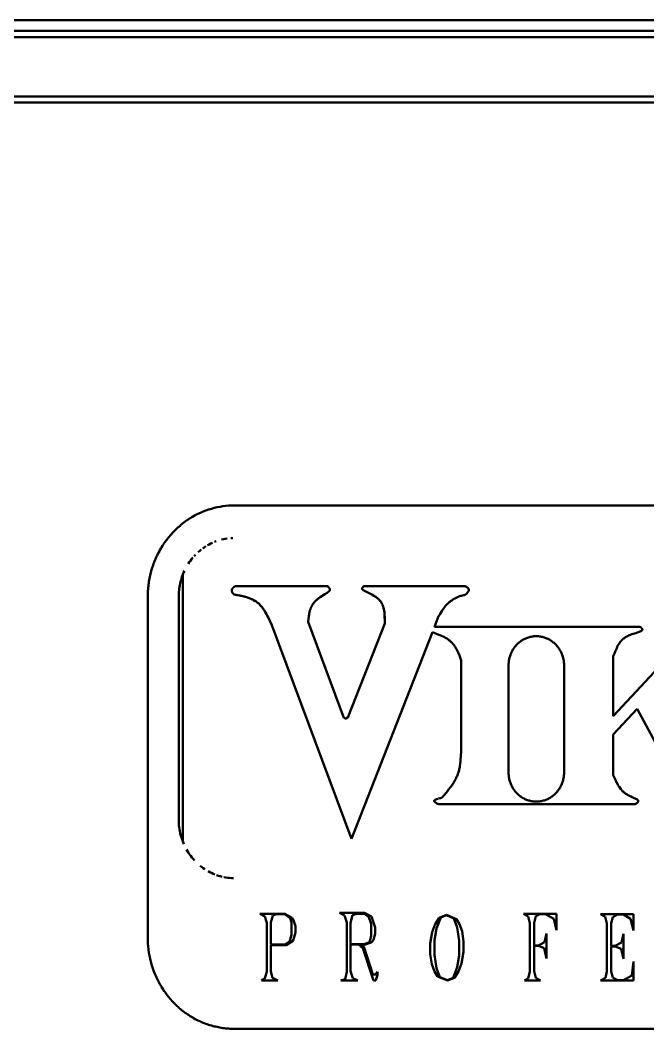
# Model space of a CAD drawing. Header units: millimetres. Extents: x 60499 to 556746, y 248297 to 497145.
# Drawn here: x 171150 to 173678, y 329975 to 334037 of the extents above; entities that cross this region are included whole.
import ezdxf

# ---------------------------------------------------------------- set-up
doc = ezdxf.new("R2010")
doc.units = ezdxf.units.MM
doc.layers.add('Visible (ANSI)', color=7, linetype='Continuous', lineweight=50)

msp = doc.modelspace()

# ---------------------------------------------------------------- linework, layer by layer
at = {"layer": 'Visible (ANSI)'}
for p, q in [((189891.2, 334036.6), (158125.4, 334036.6)), ((189960, 333967.7), (158056.5, 333967.7)), ((158082.4, 333993.6), (189934.1, 333993.6)), ((171932, 332072.7), (171920.7, 332069.7)), ((171989.4, 332081.9), (171977.8, 332080.9)), ((176110, 332082.7), (172012.7, 332082.7)), ((171806.1, 332011.1), (171796.8, 332003.7)), ((171739.3, 331943), (171732.2, 331933.2)), ((171932.8, 331935.7), (171939.9, 331938.4)), ((171999.3, 331950.8), (172006.9, 331951.2)), ((171851.1, 331878.5), (171856.4, 331884.2)), ((171679.9, 331824.1), (171682, 331831)), ((171805.3, 331803.6), (171806, 331805.4)), ((171806, 331805.4), (171806, 330728.1)), ((171797.6, 331779.9), (171798.6, 331783.7)), ((171799.7, 331787.3), (171801.1, 331792)), ((171789.7, 331734), (171790, 331737.8)), ((171791.5, 331751.1), (171792.8, 331759)), ((172003.1, 331737.1), (172003.2, 331736.7)), ((172003.3, 331736.1), (172003.3, 331735.9)), ((172004, 331746), (172004.1, 331746.2)), ((172004.1, 331746.2), (172004.2, 331746.5)), ((172004.2, 331733.3), (172004.2, 331733.2)), ((172004.4, 331732.7), (172004.6, 331732.3)), ((172004.9, 331747.8), (172004.7, 331747.4)), ((172005.2, 331748.4), (172005.1, 331748.2)), ((172006.6, 331750.2), (172006.6, 331750.2)), ((172007.3, 331751), (172007.2, 331750.9)), ((172007.7, 331751.4), (172007.6, 331751.3)), ((172007.9, 331727.5), (172007.7, 331727.6)), ((172008, 331727.3), (172007.9, 331727.5)), ((172008.2, 331727.1), (172008, 331727.3)), ((172008.3, 331726.9), (172008.2, 331727.1)), ((172011.3, 331754.5), (172011, 331754.3)), ((172013.4, 331724), (172014.4, 331723.7)), ((172014.2, 331756.4), (172013.5, 331755.9)), ((172015.7, 331723.3), (172016.4, 331723.1)), ((172016.7, 331757.9), (172389.1, 331757.9)), ((172020.6, 331722.3), (172027.3, 331721.3)), ((172392.7, 331753.6), (172391, 331755.6)), ((172392.7, 331735.7), (172393, 331735.9)), ((172394.4, 331751.3), (172394.2, 331751.6)), ((172396.1, 331748.5), (172395.8, 331749)), ((172396, 331738.9), (172395.9, 331738.7)), ((172396.1, 331739.1), (172396, 331738.9)), ((172396.4, 331739.5), (172396.3, 331739.3)), ((172396.5, 331739.7), (172396.4, 331739.5)), ((172396.5, 331747.6), (172396.7, 331747.2)), ((172396.8, 331740.2), (172396.7, 331740)), ((172397.3, 331745.3), (172397.3, 331745.1)), ((172397.4, 331744.9), (172397.3, 331745.1)), ((172397.3, 331741.5), (172397.3, 331741.3)), ((172397.4, 331744.7), (172397.4, 331744.4)), ((172397.4, 331744.4), (172397.5, 331744.2)), ((172397.5, 331742.2), (172397.4, 331742.1)), ((172397.4, 331742.1), (172397.4, 331741.8)), ((172397.5, 331744.2), (172397.5, 331743.8)), ((172397.5, 331743.8), (172397.6, 331743.6)), ((172397.5, 331743.8), (172397.6, 331743.6)), ((172397.6, 331742.7), (172397.5, 331742.6)), ((172397.5, 331742.6), (172397.5, 331742.2)), ((172397.6, 331743.6), (172397.6, 331742.7)), ((172527.4, 331747.2), (172527.5, 331747.3)), ((172527.4, 331746.7), (172527.4, 331747.2)), ((172527.5, 331746.6), (172527.4, 331746.7)), ((172527.5, 331746.2), (172527.5, 331746.6)), ((172527.6, 331746.1), (172527.5, 331746.2)), ((172527.6, 331748.4), (172527.6, 331748.3)), ((172527.6, 331748.2), (172527.6, 331748.3)), ((172527.6, 331748.2), (172527.6, 331748.3)), ((172527.6, 331748.1), (172527.6, 331748.3)), ((172527.6, 331748.1), (172527.6, 331748.3)), ((172527.6, 331748.2), (172527.6, 331748.3)), ((172527.6, 331748.2), (172527.6, 331748.3)), ((172527.6, 331748.2), (172527.6, 331748.3)), ((172527.6, 331748.2), (172527.6, 331748.3)), ((172527.6, 331748.3), (172527.6, 331748.1)), ((172527.6, 331747.1), (172527.6, 331748.2)), ((172527.6, 331745.9), (172527.6, 331746.1)), ((172527.6, 331745.7), (172527.6, 331745.9)), ((172527.6, 331745.9), (172527.6, 331745.9)), ((172527.7, 331745.7), (172527.6, 331745.7)), ((172527.7, 331745.5), (172527.7, 331745.7)), ((172527.8, 331745.5), (172527.7, 331745.5)), ((172527.8, 331745.4), (172527.8, 331745.5)), ((172527.8, 331745.3), (172527.8, 331745.4)), ((172527.9, 331745.2), (172527.8, 331745.3)), ((172527.8, 331745.3), (172527.8, 331745.3)), ((172527.9, 331745.1), (172527.9, 331745.2)), ((172528, 331745.1), (172527.9, 331745.1)), ((172528.1, 331744.8), (172528, 331745.1)), ((172528.1, 331749.8), (172528.1, 331749.7)), ((172528.3, 331744.5), (172528.2, 331744.7)), ((172528.6, 331744.2), (172528.4, 331744.3)), ((172528.6, 331744.2), (172528.4, 331744.3)), ((172528.8, 331744), (172528.6, 331744.2)), ((172528.8, 331751.2), (172528.8, 331751.1)), ((172528.9, 331743.8), (172528.8, 331744)), ((172530.2, 331753.3), (172530, 331753)), ((172532.3, 331755.7), (172532, 331755.3)), ((172532.5, 331755.9), (172532.9, 331756.3)), ((172534.1, 331757.3), (172534.4, 331757.4)), ((172534.4, 331757.4), (172534.5, 331757.5)), ((172534.5, 331757.5), (172534.6, 331757.6)), ((172534.5, 331757.5), (172534.6, 331757.6)), ((172534.6, 331757.6), (172534.7, 331757.6)), ((172535, 331757.8), (172534.9, 331757.8)), ((172535.1, 331757.8), (172535.4, 331757.9)), ((172535.1, 331757.8), (172535.1, 331757.8)), ((172535.1, 331739.9), (172536.2, 331739.4)), ((172535.5, 331757.9), (172535.4, 331757.9)), ((172535.5, 331757.9), (172943, 331757.9)), ((172556.2, 331729.5), (172563.6, 331725.5)), ((172566.9, 331723.8), (172572.9, 331720.3)), ((172940, 331722.2), (172940.1, 331722.3)), ((172942.2, 331723), (172942.3, 331723.1)), ((172943.3, 331723.6), (172943.5, 331723.6)), ((172944.2, 331757.1), (172943.6, 331757.5)), ((172949.8, 331753.7), (172946.7, 331755.6)), ((172946.7, 331725.6), (172946.8, 331725.7)), ((172947.3, 331726.1), (172947.4, 331726.2)), ((172948.1, 331726.8), (172948.2, 331726.9)), ((172949.4, 331728.2), (172949.5, 331728.3)), ((172950.6, 331729.8), (172950.8, 331730)), ((172951, 331730.4), (172953.2, 331733.5)), ((172951, 331730.4), (172952.9, 331733.1)), ((172952.8, 331751.4), (172952.7, 331751.5)), ((172953.9, 331750.4), (172953.4, 331750.9)), ((172956.1, 331737.6), (172955.9, 331737.5)), ((172955.9, 331737.3), (172956, 331737.5)), ((172956.2, 331738), (172956.1, 331737.6)), ((172956.3, 331738.1), (172956.5, 331738.5)), ((172956.5, 331738.5), (172956.7, 331739)), ((172956.7, 331739), (172956.8, 331739.3)), ((172957, 331739.9), (172956.9, 331739.7)), ((172956.9, 331739.8), (172956.9, 331739.7)), ((172956.9, 331739.7), (172956.9, 331739.7)), ((172957, 331745.3), (172957, 331745.1)), ((172957, 331740.2), (172957, 331739.9)), ((172957.1, 331744.7), (172957.1, 331744.5)), ((172957.2, 331740.9), (172957.1, 331740.7)), ((172957.2, 331740.9), (172957.1, 331740.7)), ((172957.2, 331740.8), (172957.1, 331740.7)), ((172957.1, 331740.7), (172957.1, 331740.5)), ((172957.1, 331740.5), (172957.1, 331740.5)), ((172957.3, 331741.3), (172957.2, 331741.1)), ((172957.2, 331741.1), (172957.2, 331740.9)), ((172957.2, 331741.1), (172957.2, 331741)), ((172957.3, 331744.1), (172957.3, 331743.8)), ((172957.3, 331743.8), (172957.3, 331743.6)), ((172957.3, 331743.6), (172957.3, 331741.7)), ((172957.3, 331741.7), (172957.3, 331741.5)), ((172957.3, 331741.5), (172957.3, 331741.3)), ((171664.4, 331715.2), (171664.4, 330342.9)), ((172031.9, 331720.7), (172041.7, 331718.5)), ((172046.9, 331717.6), (172056.7, 331714.6)), ((172061.7, 331713.3), (172069.7, 331710.4)), ((172076.3, 331708), (172084.1, 331704.4)), ((172090.4, 331701.7), (172097.1, 331697.6)), ((172103.7, 331693.6), (172109.6, 331688.4)), ((172114.1, 331684.7), (172115.2, 331683.6)), ((172115.5, 331683.2), (172121.2, 331676.4)), ((172351.6, 331708.1), (172352.6, 331708.9)), ((172358.4, 331713), (172367, 331718.7)), ((172577.5, 331717.6), (172583.1, 331713.7)), ((172587.5, 331710.6), (172592, 331706.5)), ((172596.6, 331702.5), (172600.4, 331697.7)), ((172604.2, 331693), (172607.1, 331687.3)), ((172610.1, 331682), (172612.3, 331675.2)), ((172867.9, 331683.5), (172869.7, 331685.3)), ((172876.6, 331691.6), (172878.5, 331693)), ((172883.6, 331696.9), (172887.8, 331699.8)), ((172893.4, 331703.5), (172897.8, 331706.1)), ((172916.6, 331715.8), (172919, 331716.7)), ((172927.8, 331719.4), (172931.7, 331720.2)), ((172936.6, 331721.3), (172937.1, 331721.4)), ((172125.8, 331671.2), (172130.9, 331663.7)), ((172134.9, 331658.1), (172140.4, 331648.6)), ((172143.1, 331644.4), (172149.6, 331631.2)), ((172319.6, 331666.4), (172319.8, 331667.1)), ((172321.8, 331671.8), (172322, 331672.4)), ((172325.6, 331679.5), (172325.9, 331680)), ((172614.2, 331670.1), (172615.5, 331663.1)), ((172616.6, 331657.9), (172617.4, 331649.3)), ((172618, 331645.4), (172618.3, 331628)), ((172837.5, 331639.2), (172839, 331641.5)), ((172842.2, 331646.6), (172845.2, 331651.4)), ((172860.3, 331674.4), (172861.9, 331676.5)), ((172157.2, 331615.7), (172160.3, 331609)), ((172309.9, 331614.6), (172454, 331227.8)), ((172311.5, 331626.9), (172313, 331637.5)), ((172470, 331228.9), (172618.7, 331607.9)), ((172810.7, 331572.5), (172484.3, 330741)), ((172819.3, 331594.4), (173647.1, 331594.4)), ((173635.4, 331570.8), (173635.5, 331570.8)), ((173647.7, 331593.7), (173647.6, 331593.8)), ((173647.6, 331575.3), (173647.9, 331575.4)), ((173648.1, 331593.2), (173648.1, 331593.3)), ((173651.2, 331590.7), (173649.7, 331591.9)), ((173650.9, 331577.1), (173652.1, 331577.9)), ((173654.5, 331587.2), (173654.7, 331587.1)), ((173654.9, 331586.6), (173655.1, 331586.5)), ((173655.1, 331580.2), (173655, 331580.2)), ((173655.2, 331580.3), (173655.1, 331580.2)), ((173655.2, 331586.2), (173655.3, 331586)), ((173655.3, 331580.6), (173655.2, 331580.3)), ((173655.7, 331581.1), (173655.6, 331581.1)), ((173655.6, 331581.1), (173655.6, 331581)), ((173655.8, 331581.4), (173655.7, 331581.3)), ((173655.7, 331581.3), (173655.7, 331581.3)), ((173655.7, 331581.3), (173655.7, 331581.2)), ((173655.7, 331581.2), (173655.7, 331581.1)), ((173655.8, 331584.8), (173655.8, 331584.6)), ((173655.9, 331581.6), (173655.8, 331581.5)), ((173655.8, 331581.5), (173655.8, 331581.4)), ((173655.9, 331584.3), (173655.9, 331584.1)), ((173655.9, 331584.1), (173656, 331583.9)), ((173656, 331582.1), (173655.9, 331582)), ((173655.9, 331582), (173655.9, 331581.7)), ((173655.9, 331581.7), (173655.9, 331581.7)), ((173655.9, 331581.7), (173655.9, 331581.6)), ((173656, 331583.9), (173656, 331583.5)), ((173656, 331583.5), (173656.1, 331583.4)), ((173656.1, 331582.5), (173656, 331582.4)), ((173656, 331582.4), (173656, 331582.1)), ((173656.1, 331583.4), (173656.1, 331582.5)), ((172847.6, 331557.7), (172849.8, 331556.7)), ((172861.9, 331550.6), (172864, 331549.4)), ((172869.8, 331545.9), (172870.8, 331545.2)), ((172874.2, 331542.9), (172875.2, 331542.2)), ((172878.5, 331539.7), (172879.4, 331539)), ((172882.7, 331536.3), (172883.5, 331535.5)), ((173560.2, 331522.5), (173560.8, 331523.6)), ((173562.4, 331526.1), (173563.1, 331527.3)), ((173567.8, 331533.9), (173568.1, 331534.3)), ((173574.5, 331541.3), (173574.9, 331541.7)), ((173578.1, 331544.5), (173578.7, 331545)), ((173586.1, 331550.5), (173587.3, 331551.3)), ((173600, 331558.3), (173601, 331558.7)), ((172898.9, 331518.3), (172899.6, 331517.4)), ((172903.5, 331511.5), (172904.1, 331510.5)), ((172906.2, 331506.9), (172906.8, 331505.8)), ((172908.8, 331502.1), (172909.4, 331501)), ((173539, 331475.9), (173539, 331234.8)), ((173635.2, 331263.4), (173539, 331160.3)), ((172456.9, 331226.4), (172456.5, 331226.6)), ((172458.7, 331225.6), (172458.3, 331225.8)), ((172459.5, 331225.5), (172460.8, 331225.2)), ((172460.8, 331225.2), (172461, 331225.1)), ((172464.4, 331227.5), (172470, 331228.9)), ((173539, 331160.3), (173539, 330996.8)), ((172914.9, 331006.6), (172914.4, 331005)), ((172916.8, 331013.1), (172916.2, 331010.9)), ((172887.3, 330953.4), (172885.9, 330951.5)), ((173557.4, 330958.2), (173553, 330967)), ((173569, 330940.4), (173562.5, 330950.8)), ((172861.2, 330920.8), (172858.8, 330918.1)), ((172870.7, 330931.9), (172869.6, 330930.5)), ((173583.9, 330925.6), (173576.3, 330933.3)), ((173601.4, 330914.6), (173592.5, 330920.3)), ((173620.1, 330905.8), (173610.6, 330910.4)), ((172818.3, 330895), (172817.7, 330893.7)), ((172817.7, 330893.7), (172817.7, 330892.7)), ((172817.8, 330892.5), (172817.7, 330892.7)), ((172817.8, 330893.9), (172817.8, 330893.7)), ((172817.8, 330892.3), (172817.8, 330892.5)), ((172817.9, 330894.2), (172818.3, 330894.9)), ((172818.2, 330894.8), (172817.9, 330894.4)), ((172817.9, 330894.4), (172817.9, 330894.2)), ((172817.9, 330894.1), (172817.9, 330894)), ((172817.9, 330892), (172817.9, 330891.9)), ((172818, 330891.8), (172817.9, 330891.9)), ((172818, 330894.4), (172818.1, 330894.6)), ((172818, 330891.7), (172818, 330891.8)), ((172818.3, 330894.9), (172818.2, 330894.8)), ((172818.3, 330891.2), (172818.2, 330891.3)), ((172818.4, 330895.2), (172818.3, 330895)), ((172818.3, 330891.1), (172818.3, 330891.2)), ((172818.3, 330891), (172818.3, 330891.1)), ((172818.4, 330895.2), (172818.5, 330895.2)), ((172818.9, 330890.3), (172818.6, 330890.5)), ((172818.9, 330890.3), (172818.9, 330890.1)), ((172819.1, 330895.8), (172819, 330895.8)), ((172819.1, 330890), (172819.2, 330889.8)), ((172819.2, 330889.8), (172819.7, 330889.2)), ((172820, 330889.1), (172819.7, 330889.2)), ((172821, 330888.3), (172821.4, 330888)), ((172827, 330884.4), (172828.8, 330883.3)), ((172835.9, 330879.6), (172828.8, 330883.3)), ((172828.8, 330883.3), (172832.1, 330881.6)), ((172835.5, 330902.6), (172835.1, 330902.5)), ((173628.5, 330879.6), (172835.9, 330879.6)), ((172848.4, 330906.2), (172848.3, 330906.2)), ((172848.7, 330906.5), (172848.7, 330906.5)), ((172849.7, 330907.3), (172849.7, 330907.3)), ((172850.5, 330908.1), (172850.4, 330908)), ((172851.2, 330908.9), (172851.1, 330908.8)), ((173633.3, 330899.6), (173627.8, 330902.2)), ((173633.5, 330884.4), (173628.5, 330879.6)), ((173633.5, 330884.4), (173628.5, 330879.6)), ((173633.5, 330884.3), (173628.5, 330879.6)), ((173633.5, 330884.3), (173628.5, 330879.6)), ((173633.3, 330884.2), (173628.5, 330879.6)), ((173633.5, 330884.2), (173628.5, 330879.6)), ((173633.4, 330884.1), (173628.5, 330879.6)), ((173632.9, 330884), (173628.5, 330879.6)), ((173633.3, 330884), (173628.5, 330879.6)), ((173633.2, 330883.8), (173628.5, 330879.6)), ((173633, 330883.6), (173628.5, 330879.6)), ((173633, 330883.5), (173628.5, 330879.6)), ((173628.5, 330879.6), (173632.6, 330883.2)), ((173630.2, 330882), (173628.5, 330879.6)), ((173628.6, 330879.6), (173628.5, 330879.6)), ((173632.8, 330883.9), (173628.6, 330879.6)), ((173632.7, 330883.8), (173628.6, 330879.6)), ((173632.4, 330883.6), (173628.6, 330879.6)), ((173631.6, 330883.1), (173628.6, 330879.7)), ((173631.5, 330883), (173628.6, 330879.7)), ((173631.3, 330882.9), (173628.6, 330879.7)), ((173630.2, 330882), (173628.6, 330879.6)), ((173629.9, 330881.7), (173628.6, 330879.9)), ((173628.7, 330880), (173628.6, 330879.9)), ((173628.6, 330879.9), (173628.6, 330879.6)), ((173631.2, 330882.8), (173628.7, 330879.7)), ((173631.1, 330882.7), (173628.7, 330879.7)), ((173630.9, 330882.6), (173628.7, 330879.8)), ((173630.8, 330882.5), (173628.7, 330879.8)), ((173629.9, 330881.8), (173628.7, 330880)), ((173629.8, 330881.7), (173628.7, 330880.1)), ((173629.8, 330881.6), (173628.7, 330880)), ((173629.5, 330881.4), (173628.7, 330880.2)), ((173628.8, 330880.4), (173628.7, 330880.2)), ((173628.7, 330880.2), (173628.7, 330880.1)), ((173628.7, 330880.1), (173628.7, 330880)), ((173628.7, 330880), (173628.7, 330880)), ((173629, 330880.6), (173628.8, 330880.4)), ((173628.9, 330880.4), (173628.8, 330880.4)), ((173629.5, 330881.4), (173628.9, 330880.4)), ((173629.3, 330881.1), (173628.9, 330880.4)), ((173629, 330880.6), (173628.9, 330880.6)), ((173628.9, 330880.6), (173628.9, 330880.4)), ((173629.3, 330881.1), (173629, 330880.6)), ((173629.1, 330880.8), (173629, 330880.6)), ((173629.3, 330881.1), (173629.1, 330880.8)), ((173629.2, 330881), (173629.1, 330880.8)), ((173629.1, 330880.8), (173629.1, 330880.8)), ((173629.1, 330880.8), (173629.1, 330880.8)), ((173629.1, 330880.8), (173629.1, 330880.8)), ((173629.3, 330881.1), (173629.2, 330881)), ((173629.3, 330881.1), (173629.2, 330881)), ((173629.2, 330881), (173629.2, 330881)), ((173629.5, 330881.3), (173629.3, 330881.1)), ((173629.4, 330881.2), (173629.3, 330881.1)), ((173633.6, 330899.5), (173633.3, 330899.6)), ((173633.7, 330899.4), (173633.6, 330899.5)), ((173634.8, 330898.9), (173635, 330898.7)), ((173635.3, 330898.6), (173635.6, 330898.4)), ((173637.7, 330896.6), (173637.8, 330896.4)), ((173637.8, 330896.4), (173637.9, 330896.3)), ((173637.9, 330896.3), (173638, 330896.2)), ((173638, 330896.2), (173638.1, 330896)), ((173638, 330896.2), (173638.1, 330896.1)), ((173638.1, 330896), (173638.1, 330896.1)), ((173638.1, 330896), (173638.2, 330895.9)), ((173638.3, 330895.8), (173638.1, 330896)), ((173638.1, 330888.2), (173638.1, 330888)), ((173638.2, 330896), (173638.3, 330895.8)), ((173638.2, 330896), (173638.3, 330895.8)), ((173638.2, 330896), (173638.3, 330895.8)), ((173638.2, 330895.9), (173638.3, 330895.8)), ((173638.2, 330895.9), (173638.3, 330895.8)), ((173638.2, 330895.9), (173638.3, 330895.8)), ((173638.3, 330895.8), (173638.2, 330895.9)), ((173638.3, 330895.8), (173638.4, 330895.6)), ((173638.4, 330895.6), (173638.5, 330895.5)), ((173638.5, 330888.6), (173638.4, 330888.4)), ((173638.6, 330888.7), (173638.5, 330888.6)), ((173638.7, 330888.8), (173638.6, 330888.7)), ((173638.7, 330895), (173638.9, 330894.9)), ((173638.8, 330889), (173638.7, 330888.8)), ((173639.1, 330889.4), (173638.9, 330889.3)), ((173639.1, 330894.4), (173639, 330894.6)), ((173639.2, 330894.1), (173639.1, 330894.3)), ((173639.3, 330893.7), (173639.2, 330894)), ((173639.4, 330893.5), (173639.4, 330893.4)), ((173639.4, 330893.4), (173639.5, 330893.1)), ((173639.4, 330890.3), (173639.4, 330890.2)), ((173639.5, 330893.1), (173639.5, 330892.9)), ((173639.5, 330892.9), (173639.6, 330892.7)), ((173639.5, 330892.9), (173639.6, 330892.7)), ((173639.6, 330890.9), (173639.5, 330890.8)), ((173639.5, 330890.8), (173639.5, 330890.7)), ((173639.6, 330892.7), (173639.6, 330892.4)), ((173639.6, 330892.5), (173639.7, 330892.3)), ((173639.6, 330892.4), (173639.7, 330892.3)), ((173639.7, 330891.3), (173639.6, 330891.1)), ((173639.6, 330891.1), (173639.6, 330890.9)), ((173639.7, 330892.3), (173639.7, 330891.3)), ((171793.2, 330772.5), (171791.9, 330780.3)), ((171801.3, 330741.1), (171800.5, 330743.7)), ((171852.5, 330653.5), (171847.3, 330659.3)), ((172115, 330439), (172215.7, 330439)), ((172115, 330439), (172136.1, 330427.3)), ((172167.6, 330432.1), (172183.4, 330437.4)), ((172183.4, 330437.4), (172215.3, 330437.4)), ((172215.3, 330437.4), (172237.6, 330420.6)), ((172215.7, 330439), (172246.2, 330422.1)), ((172436.7, 330442.4), (172537.4, 330442.4)), ((172436.7, 330442.4), (172457.2, 330431.6)), ((172466.6, 330403.6), (172457.2, 330431.6)), ((172489, 330432.7), (172505.9, 330439)), ((172505.9, 330439), (172537.8, 330439)), ((172537.4, 330442.4), (172565, 330427.9)), ((172537.8, 330439), (172555, 330425.5)), ((172555, 330425.5), (172564, 330398.5)), ((172565, 330427.9), (172580, 330382.9)), ((172867.1, 330434.3), (172838.3, 330422.4)), ((172844.5, 330423.1), (172867, 330432.4)), ((172897.4, 330419.5), (172867, 330432.4)), ((172867.1, 330434.3), (172907, 330417.3)), ((173177.6, 330439), (173196.8, 330427.8)), ((173177.6, 330439), (173310.3, 330439)), ((173227.2, 330428.7), (173242.8, 330437.4)), ((173266.7, 330437.4), (173242.8, 330437.4)), ((173299.9, 330418), (173266.7, 330437.4)), ((173310.3, 330373.3), (173310.3, 330439)), ((173487.7, 330437.4), (173620.3, 330437.4)), ((173487.7, 330437.4), (173506.9, 330426.1)), ((173536.6, 330424.5), (173556.2, 330435.6)), ((173580.2, 330435.6), (173556.2, 330435.6)), ((173609, 330418.8), (173580.2, 330435.6)), ((173620.3, 330437.4), (173620.3, 330371.6)), ((173310.3, 330373.3), (173299.9, 330418)), ((173620.3, 330371.6), (173609, 330418.8)), ((173270.4, 330359.8), (173261.8, 330323.9)), ((173270.4, 330258.7), (173270.4, 330359.8)), ((173580.4, 330358.5), (173572, 330323.6)), ((173580.4, 330358.5), (173580.4, 330257.3)), ((171664.6, 330330.7), (171665.1, 330318.4)), ((172159.7, 330314.3), (172217.2, 330314.3)), ((172222.1, 330312.6), (172159.7, 330312.6)), ((172235, 330326), (172217.2, 330314.3)), ((172246.7, 330328.9), (172222.1, 330312.6)), ((172251, 330335.4), (172246.7, 330328.9)), ((172480.9, 330315.9), (172535.3, 330315.9)), ((172512.9, 330314.3), (172480.9, 330314.3)), ((172480.9, 330208), (172480.9, 330314.3)), ((172530, 330300.8), (172512.9, 330314.3)), ((172541.1, 330314.3), (172518.7, 330314.3)), ((172534.1, 330306.2), (172518.7, 330314.3)), ((172573.8, 330169.3), (172530, 330300.8)), ((172534.1, 330306.2), (172571.2, 330194.5)), ((172557.9, 330324.3), (172535.3, 330315.9)), ((172566.7, 330323.7), (172541.1, 330314.3)), ((172573.8, 330333.9), (172566.7, 330323.7)), ((173220.8, 330310.9), (173238.4, 330310.9)), ((173220.8, 330309.2), (173238.4, 330309.2)), ((173238.4, 330310.9), (173261.8, 330323.9)), ((173260.8, 330299.8), (173238.4, 330309.2)), ((173530.8, 330309.2), (173546.8, 330309.2)), ((173530.8, 330307.5), (173546.8, 330307.5)), ((173572, 330323.6), (173546.8, 330309.2)), ((173570.7, 330297.4), (173546.8, 330307.5)), ((173270.4, 330258.7), (173260.8, 330299.8)), ((173580.4, 330257.3), (173570.7, 330297.4)), ((173620.3, 330246.8), (173613.6, 330190.3)), ((173620.3, 330169.3), (173620.3, 330246.8)), ((172167.3, 330181), (172188.4, 330169.3)), ((172480.9, 330208), (172490.3, 330180)), ((172510.7, 330169.3), (172490.3, 330180)), ((172571.2, 330194.5), (172582.4, 330194.5)), ((172589.6, 330204.8), (172582.4, 330194.5)), ((172831.5, 330186.3), (172871.4, 330169.3)), ((172871.4, 330171.1), (172841, 330184)), ((172871.4, 330169.3), (172900.2, 330181.2)), ((172894, 330180.4), (172871.4, 330171.1)), ((173246.4, 330169.3), (173227.2, 330180.4)), ((173487.7, 330169.3), (173507.3, 330180.5)), ((173536.6, 330182.2), (173555.8, 330171)), ((173613.6, 330190.3), (173579.8, 330171)), ((172122.9, 330169.3), (172135.9, 330177.9)), ((172122.9, 330169.3), (172188.4, 330169.3)), ((172442, 330169.3), (172458.9, 330175.5)), ((172442, 330169.3), (172510.7, 330169.3)), ((172583.4, 330169.3), (172573.8, 330169.3)), ((173180.9, 330169.3), (173196.5, 330177.9)), ((173180.9, 330169.3), (173246.4, 330169.3)), ((173620.3, 330169.3), (173487.7, 330169.3)), ((173579.8, 330171), (173555.8, 330171)), ((171739.3, 330115.1), (171746.7, 330105.7)), ((171796.8, 330054.5), (171806.1, 330047)), ((171855.6, 330014.9), (171866, 330009.5)), ((171920.7, 329988.4), (171914.3, 329990.4)), ((171920.7, 329988.4), (171932, 329985.4)), ((172012.7, 329975.4), (176110, 329975.4))]:
    msp.add_line(p, q, dxfattribs=at)
at = {"layer": 'Visible (ANSI)', "flags": 128}
for points in [[(155004.2, 333721.8), (155044.8, 333729), (174008.3, 333729), (192971.8, 333729), (193012.3, 333721.8)], [(155004.2, 333700.2), (155044.8, 333704.7), (174008.3, 333704.7), (192971.8, 333704.7), (193012.3, 333700.2)], [(171866, 332048.6), (171865.8, 332048.5), (171855.2, 332043), (171844.7, 332037.2), (171835.1, 332031.5), (171834.4, 332031), (171825.3, 332025), (171824.4, 332024.4), (171815.5, 332018.2), (171814.5, 332017.5), (171806.1, 332011.1)], [(171909.5, 332066.3), (171898.4, 332062.4), (171887.5, 332058.2), (171876.7, 332053.6), (171866, 332048.6)], [(171920.7, 332069.7), (171909.9, 332066.4), (171909.5, 332066.3)], [(171977.8, 332080.9), (171967.6, 332079.6), (171966.3, 332079.4), (171955.9, 332077.8), (171954.7, 332077.6), (171944.3, 332075.6), (171943.3, 332075.4), (171932.8, 332072.9), (171932, 332072.7)], [(172012.7, 332082.7), (172003, 332082.6), (172001.1, 332082.5), (171991.2, 332082.1), (171989.4, 332081.9)], [(171796.8, 332003.7), (171795.5, 332002.6), (171787.8, 331995.9), (171786.4, 331994.6), (171779, 331987.8), (171777.6, 331986.4), (171770.5, 331979.4), (171769, 331977.8), (171762.3, 331970.7), (171760.6, 331968.9), (171754.3, 331961.7), (171752.6, 331959.7), (171746.7, 331952.5), (171744.9, 331950.3), (171739.3, 331943)], [(171732.2, 331933.2), (171730.4, 331930.6), (171725.5, 331923.2), (171723.6, 331920.3), (171719, 331913), (171717.2, 331909.9), (171712.9, 331902.5), (171711.1, 331899.2), (171707.2, 331891.9), (171705.3, 331888.2), (171701.8, 331881), (171700, 331877.1), (171696.7, 331870), (171694.9, 331865.9), (171692, 331858.7), (171690.3, 331854.4), (171687.6, 331847.3), (171686, 331842.7), (171682, 331831)], [(171905.2, 331922.2), (171911.9, 331925.9), (171918.7, 331929.4), (171925.4, 331932.5)], [(171961.8, 331945.1), (171969.2, 331946.7), (171976.7, 331948.2), (171984.2, 331949.4)], [(171867.7, 331895), (171873.6, 331900.1), (171879.6, 331905)], [(171885.8, 331909.6), (171892.1, 331914), (171898.6, 331918.3)], [(171827.3, 331847.3), (171831.6, 331853.9), (171836.2, 331860.3), (171841, 331866.5), (171846, 331872.6)], [(171679.9, 331824.1), (171678.5, 331819), (171676.7, 331812.3), (171675.4, 331807), (171673.8, 331800.4), (171672.6, 331794.8), (171671.3, 331788.5), (171670.3, 331782.6), (171669.2, 331776.4), (171668.3, 331770.3), (171667.4, 331764.2), (171666.7, 331758), (171666.1, 331752), (171665.5, 331745.5), (171665.1, 331739.7), (171664.8, 331733.1), (171664.6, 331727.5), (171664.4, 331720.6), (171664.4, 331715.2)], [(171796.2, 331774.6), (171798.2, 331782.3), (171800.5, 331790), (171803, 331797.5), (171805.8, 331805), (171808.8, 331812.4), (171812, 331819.6)], [(171792.2, 331754.9), (171793.5, 331762.3), (171795.1, 331769.9), (171796.6, 331776.3)], [(171789.1, 330810.8), (171789, 330818.4), (171789, 331715.2), (171789.1, 331723.1), (171789.4, 331728.8)], [(171789.3, 331727.2), (171789.8, 331735.2), (171790.5, 331743.1)], [(171790.2, 331739.3), (171791, 331746.7), (171792, 331754.1)], [(172004.7, 331732.2), (172004.4, 331732.7), (172004.2, 331733.2), (172004.1, 331733.6), (172003.9, 331734.1), (172003.8, 331734.6), (172003.6, 331735.1), (172003.4, 331735.6), (172003.3, 331736.1), (172003.2, 331736.6), (172003.1, 331737.1), (172003, 331737.6), (172003, 331738.1), (172003, 331738.6), (172002.9, 331739.1), (172002.9, 331739.6), (172002.9, 331740.1), (172002.9, 331740.6), (172002.9, 331741.1), (172003, 331741.6), (172003, 331742.1), (172003, 331742.6), (172003.2, 331743.1), (172003.2, 331743.4)], [(172003.2, 331743.4), (172003.2, 331743.6), (172003.3, 331743.8), (172003.4, 331744.1), (172003.4, 331744.3), (172003.5, 331744.6), (172003.6, 331744.8), (172003.6, 331745.1), (172003.7, 331745.3), (172003.8, 331745.5), (172003.9, 331745.7), (172004, 331746)], [(172004.2, 331746.5), (172004.3, 331746.7), (172004.4, 331746.9), (172004.5, 331747.1), (172004.7, 331747.3), (172004.9, 331747.8)], [(172007.7, 331727.6), (172007.5, 331727.8), (172007.3, 331728), (172007.2, 331728.1), (172007.1, 331728.3), (172006.9, 331728.5), (172006.7, 331728.7), (172006.5, 331729.1), (172006.1, 331729.5), (172005.9, 331729.9), (172005.7, 331730.4), (172005.4, 331730.8), (172005.1, 331731.3), (172004.9, 331731.8), (172004.7, 331732.2)], [(172004.9, 331747.8), (172005.1, 331748.2), (172005.4, 331748.6), (172005.7, 331749), (172006, 331749.4), (172006.3, 331749.8), (172006.6, 331750.2), (172006.9, 331750.6), (172007.3, 331751), (172007.6, 331751.3), (172007.9, 331751.6), (172008.3, 331752), (172008.7, 331752.3), (172009.1, 331752.6), (172009.4, 331753), (172010.2, 331753.7), (172011, 331754.3), (172011.8, 331754.8), (172012.6, 331755.4), (172013.5, 331755.9), (172015.1, 331756.9), (172016.7, 331757.9)], [(172484.3, 330741), (172163.8, 331601.1), (172157.2, 331615.7), (172150.4, 331630.2), (172146.8, 331637.4), (172143.1, 331644.4), (172139.1, 331651.3), (172137, 331654.8), (172134.9, 331658.1), (172132.7, 331661.5), (172130.5, 331664.8), (172128.2, 331668), (172125.8, 331671.2), (172123.4, 331674.3), (172120.8, 331677.4), (172118.2, 331680.4), (172115.5, 331683.2), (172114.1, 331684.7), (172112.7, 331686.1), (172111.3, 331687.4), (172109.8, 331688.7), (172108.3, 331690), (172106.8, 331691.2), (172105.3, 331692.4), (172103.7, 331693.6), (172102.1, 331694.7), (172100.5, 331695.9), (172098.9, 331696.9), (172097.2, 331698), (172095.6, 331699), (172093.9, 331699.9), (172090.4, 331701.7), (172087, 331703.5), (172083.5, 331705.1), (172079.9, 331706.6), (172076.3, 331708), (172069, 331710.8), (172061.7, 331713.3), (172054.3, 331715.6), (172050.6, 331716.6), (172046.9, 331717.6), (172043.1, 331718.4), (172039.4, 331719.3), (172035.7, 331720.1), (172031.9, 331720.7), (172024.3, 331721.7), (172020.6, 331722.3), (172018.6, 331722.6), (172017.7, 331722.8), (172016.7, 331723.1), (172015.7, 331723.3), (172014.8, 331723.6), (172014.3, 331723.8), (172013.9, 331723.9), (172013.4, 331724), (172012.9, 331724.2), (172012.5, 331724.4), (172012, 331724.6), (172011.6, 331724.8), (172011.2, 331725), (172010.8, 331725.2), (172010.3, 331725.5), (172009.9, 331725.8), (172009.7, 331725.9), (172009.5, 331726), (172009.3, 331726.2), (172009.2, 331726.3), (172009, 331726.4), (172008.8, 331726.6), (172008.5, 331726.8), (172008.3, 331726.9)], [(172395.3, 331738.1), (172395.1, 331737.8), (172394.9, 331737.5), (172394.6, 331737.3), (172394.3, 331737.1), (172394.1, 331736.8), (172393.8, 331736.6), (172393.5, 331736.4), (172393.3, 331736.1), (172392.7, 331735.7), (172392.1, 331735.3), (172391, 331734.6), (172386.3, 331731.5), (172377, 331725.3), (172358.4, 331713), (172353.8, 331709.8), (172351.6, 331708.1), (172349.4, 331706.4), (172347.2, 331704.6), (172345, 331702.8), (172342.9, 331700.9), (172340.9, 331699), (172338.9, 331696.9), (172337, 331694.9), (172335.1, 331692.8), (172333.3, 331690.6), (172331.5, 331688.4), (172330.6, 331687.2), (172329.8, 331686.1), (172329, 331684.9), (172328.2, 331683.7), (172327.5, 331682.5), (172326.7, 331681.3), (172325.9, 331680), (172325.3, 331678.8), (172324.6, 331677.5), (172323.9, 331676.3), (172323.2, 331675), (172322.6, 331673.7), (172322, 331672.4), (172321.4, 331671.1), (172320.9, 331669.7), (172320.3, 331668.4), (172319.8, 331667.1), (172319.3, 331665.7), (172318.3, 331663), (172317.5, 331660.3), (172316.7, 331657.4), (172316.1, 331654.7), (172315.5, 331651.9), (172314.8, 331649), (172313.8, 331643.3), (172313, 331637.5), (172309.9, 331614.6)], [(172389.1, 331757.9), (172392.7, 331753.6), (172393.6, 331752.4), (172394, 331751.8), (172394.4, 331751.3), (172394.8, 331750.7), (172395.2, 331750.1), (172395.5, 331749.5), (172395.7, 331749.2), (172395.9, 331748.8), (172396.1, 331748.5), (172396.2, 331748.2), (172396.3, 331747.9), (172396.5, 331747.5), (172396.7, 331747.2)], [(172395.9, 331738.7), (172395.8, 331738.6), (172395.6, 331738.3), (172395.3, 331738.1)], [(172396.3, 331739.3), (172396.2, 331739.2), (172396.1, 331739.1)], [(172396.7, 331740), (172396.6, 331739.8), (172396.5, 331739.7)], [(172396.7, 331747.2), (172396.7, 331746.9), (172396.9, 331746.5), (172397, 331746.1)], [(172397.3, 331741.3), (172397.2, 331741.2), (172397.2, 331741), (172397.1, 331740.8), (172397, 331740.6), (172396.9, 331740.5), (172396.9, 331740.3), (172396.8, 331740.2)], [(172397, 331746.1), (172397.2, 331745.8), (172397.2, 331745.5), (172397.3, 331745.3)], [(172397.3, 331745.1), (172397.4, 331744.9), (172397.4, 331744.7)], [(172397.4, 331741.8), (172397.4, 331741.7), (172397.3, 331741.5)], [(172527.5, 331747.3), (172527.5, 331747.5), (172527.5, 331747.6), (172527.5, 331747.7), (172527.6, 331748), (172527.6, 331748.2)], [(172527.6, 331748.3), (172527.7, 331748.5), (172527.8, 331748.8), (172527.8, 331749), (172527.9, 331749.2), (172528, 331749.4), (172528, 331749.6), (172528.1, 331749.8), (172528.2, 331750), (172528.3, 331750.2), (172528.4, 331750.4), (172528.6, 331750.8), (172528.8, 331751.2), (172529.1, 331751.6), (172529.4, 331752), (172529.6, 331752.4), (172529.9, 331752.8), (172530.2, 331753.3), (172530.4, 331753.6), (172530.8, 331754), (172531.1, 331754.3), (172531.4, 331754.7), (172531.7, 331755.1), (172532, 331755.3), (172532.3, 331755.7), (172532.6, 331755.9), (172532.9, 331756.3)], [(172528.2, 331744.7), (172528.2, 331744.7), (172528.1, 331744.8)], [(172528.4, 331744.3), (172528.4, 331744.5), (172528.3, 331744.5)], [(172618.7, 331607.9), (172618.5, 331632.9), (172618.3, 331639.2), (172618, 331645.4), (172617.8, 331648.6), (172617.5, 331651.7), (172617.1, 331654.8), (172616.6, 331657.9), (172616.2, 331661), (172615.6, 331664.1), (172614.9, 331667.1), (172614.2, 331670.1), (172613.7, 331671.7), (172613.3, 331673.2), (172612.8, 331674.6), (172612.3, 331676.2), (172611.8, 331677.7), (172611.2, 331679.1), (172610.7, 331680.6), (172610.1, 331682), (172609.5, 331683.4), (172608.8, 331684.9), (172608.1, 331686.3), (172607.4, 331687.7), (172606.6, 331689), (172605.9, 331690.4), (172605.1, 331691.7), (172604.2, 331693), (172603.4, 331694.3), (172602.5, 331695.5), (172601.6, 331696.7), (172600.7, 331698), (172599.6, 331699.2), (172598.7, 331700.3), (172597.7, 331701.5), (172596.6, 331702.5), (172595.5, 331703.6), (172594.5, 331704.7), (172593.3, 331705.7), (172592.2, 331706.8), (172591, 331707.7), (172589.9, 331708.7), (172587.5, 331710.6), (172585.1, 331712.5), (172582.6, 331714.2), (172580, 331716), (172577.5, 331717.6), (172572.2, 331720.8), (172566.9, 331723.8), (172561.6, 331726.7), (172556.2, 331729.5), (172535.1, 331739.9), (172533.7, 331740.7), (172532.4, 331741.4), (172531.1, 331742.3), (172530.4, 331742.7), (172530, 331743), (172529.7, 331743.2), (172529.6, 331743.3), (172529.4, 331743.4), (172529.2, 331743.6), (172529.1, 331743.7), (172528.9, 331743.8)], [(172532.9, 331756.3), (172533.2, 331756.5), (172533.5, 331756.7), (172533.7, 331756.9), (172534, 331757.1), (172534.1, 331757.3)], [(172534.7, 331757.6), (172534.8, 331757.7), (172534.9, 331757.8), (172534.7, 331757.6)], [(172535, 331757.8), (172535.1, 331757.8), (172535, 331757.8)], [(172955.9, 331737.5), (172955.9, 331737.3), (172955.8, 331737.1), (172955.6, 331736.8), (172955.4, 331736.5), (172955.1, 331736.2), (172954.9, 331735.9), (172954.5, 331735.3), (172953.6, 331734.1), (172952.7, 331732.9), (172951, 331730.4), (172950.6, 331729.8), (172950.2, 331729.2), (172949.7, 331728.6), (172949.5, 331728.3), (172949.2, 331728.1), (172948.9, 331727.7), (172948.7, 331727.5), (172948.5, 331727.2), (172948.2, 331726.9), (172947.9, 331726.7), (172947.7, 331726.4), (172947.4, 331726.2), (172947.1, 331726), (172946.8, 331725.7), (172946.5, 331725.5), (172946.3, 331725.3), (172945.9, 331725.1), (172945.7, 331724.9), (172945.3, 331724.7), (172945.1, 331724.5), (172944.7, 331724.3), (172944.4, 331724.2), (172944.1, 331724), (172943.5, 331723.6), (172942.8, 331723.4), (172942.2, 331723), (172941.5, 331722.7), (172940.8, 331722.5), (172940.1, 331722.3), (172939.4, 331722.1), (172938, 331721.7), (172936.6, 331721.3), (172930.7, 331720.1), (172927.8, 331719.4), (172926.4, 331719.1), (172925, 331718.7), (172923.6, 331718.2), (172922.1, 331717.8), (172919.3, 331716.8), (172916.6, 331715.8), (172913.9, 331714.7), (172911.3, 331713.5), (172908.6, 331712.2), (172906, 331710.9), (172903.5, 331709.5), (172898.4, 331706.6), (172893.4, 331703.5), (172888.5, 331700.3), (172883.6, 331696.9), (172881.2, 331695.2), (172878.9, 331693.4), (172876.6, 331691.6), (172874.3, 331689.6), (172872.2, 331687.7), (172870, 331685.7), (172867.9, 331683.5), (172865.9, 331681.4), (172864, 331679.1), (172862.1, 331676.8), (172860.3, 331674.4), (172858.4, 331672), (172856.8, 331669.6), (172855, 331667.1), (172851.7, 331662), (172848.5, 331656.9), (172842.2, 331646.6), (172839, 331641.5), (172835.8, 331636.5), (172819.3, 331594.4)], [(172943, 331757.9), (172943.6, 331757.5), (172944.2, 331757.1), (172945.4, 331756.3), (172947.9, 331754.8), (172949.1, 331754.1), (172949.8, 331753.7), (172950.4, 331753.3), (172951, 331752.8), (172951.6, 331752.4), (172952.2, 331751.9), (172952.5, 331751.6), (172952.8, 331751.4), (172953.1, 331751.2), (172953.4, 331750.9), (172953.6, 331750.6), (172953.9, 331750.4), (172954.1, 331750.2), (172954.4, 331749.8), (172954.7, 331749.6), (172954.9, 331749.3), (172955.1, 331749), (172955.3, 331748.7), (172955.5, 331748.3), (172955.7, 331748.1), (172955.9, 331747.7), (172956.1, 331747.4), (172956.3, 331747.1), (172956.5, 331746.7), (172956.5, 331746.5), (172956.6, 331746.3), (172956.7, 331746.2), (172956.7, 331746), (172956.8, 331745.8), (172956.9, 331745.7), (172956.9, 331745.5), (172957, 331745.3)], [(172956.9, 331739.7), (172956.9, 331739.5), (172956.8, 331739.4), (172956.7, 331739.2), (172956.7, 331739), (172956.6, 331738.9), (172956.5, 331738.7), (172956.5, 331738.5), (172956.4, 331738.3), (172956.3, 331738.1), (172956.2, 331737.9), (172956.1, 331737.8), (172956.1, 331737.6)], [(172957, 331745.1), (172957.1, 331744.9), (172957.1, 331744.7)], [(172957.1, 331740.5), (172957.1, 331740.4), (172957, 331740.2)], [(172957.1, 331744.5), (172957.2, 331744.3), (172957.3, 331744.1)], [(172927, 331457.8), (172919.2, 331478.3), (172915.1, 331488.5), (172912.9, 331493.5), (172910.6, 331498.5), (172909.4, 331501), (172908.2, 331503.4), (172906.8, 331505.8), (172905.5, 331508.2), (172904.1, 331510.5), (172902.7, 331512.9), (172901.2, 331515.1), (172899.6, 331517.4), (172898.1, 331519.6), (172896.4, 331521.7), (172894.7, 331523.8), (172893, 331525.9), (172891.2, 331527.9), (172889.3, 331529.9), (172887.4, 331531.8), (172885.5, 331533.7), (172883.5, 331535.5), (172881.5, 331537.3), (172879.4, 331539), (172877.3, 331540.7), (172875.2, 331542.2), (172873, 331543.8), (172870.8, 331545.2), (172868.5, 331546.7), (172866.3, 331548.1), (172864, 331549.4), (172859.3, 331552), (172854.6, 331554.4), (172849.8, 331556.7), (172844.9, 331558.9), (172840, 331561), (172830.2, 331564.9), (172810.7, 331572.5)], [(173650.9, 331577.1), (173650.3, 331576.8), (173649.7, 331576.4), (173649.1, 331576), (173648.5, 331575.7), (173647.9, 331575.4), (173647.3, 331575.1), (173645.9, 331574.6), (173643.3, 331573.6), (173640.7, 331572.6), (173635.4, 331570.8), (173630.1, 331569.1), (173619.5, 331565.7), (173614.2, 331564), (173608.8, 331562), (173606.2, 331561), (173603.6, 331559.9), (173601, 331558.7), (173598.4, 331557.5), (173595.9, 331556.3), (173593.4, 331554.9), (173590.9, 331553.5), (173588.4, 331552), (173586.1, 331550.5), (173583.7, 331548.9), (173581.4, 331547.2), (173579.1, 331545.4), (173578.1, 331544.5), (173577, 331543.6), (173575.9, 331542.6), (173574.9, 331541.7), (173573.8, 331540.7), (173572.9, 331539.7), (173571.9, 331538.7), (173571, 331537.6), (173570, 331536.5), (173569.1, 331535.4), (173568.1, 331534.3), (173567.3, 331533.2), (173566.4, 331532.1), (173565.6, 331530.9), (173563.9, 331528.5), (173562.4, 331526.1), (173560.8, 331523.6), (173559.3, 331521.1), (173557.9, 331518.6), (173556.6, 331516), (173555.2, 331513.3), (173552.7, 331508), (173548, 331497.1), (173543.5, 331486.3), (173541.3, 331481), (173539, 331475.9)], [(173647.1, 331594.4), (173647.1, 331594.3), (173647.3, 331594.2), (173647.5, 331593.9), (173647.7, 331593.7), (173647.9, 331593.4), (173648.1, 331593.2), (173648.4, 331592.9), (173648.9, 331592.5), (173651.2, 331590.7), (173651.7, 331590.2), (173652.3, 331589.7), (173652.9, 331589.2), (173653.1, 331588.9), (173653.4, 331588.6), (173653.7, 331588.4), (173653.9, 331588.1), (173654.1, 331587.8), (173654.3, 331587.5), (173654.5, 331587.4), (173654.5, 331587.2)], [(173653.7, 331579), (173653.4, 331578.7), (173652.1, 331577.9), (173650.9, 331577.1)], [(173654.3, 331579.4), (173654.1, 331579.3), (173653.9, 331579.2), (173653.7, 331579)], [(173655, 331580.2), (173654.9, 331580), (173654.8, 331579.9), (173654.7, 331579.8), (173654.5, 331579.6), (173654.4, 331579.5), (173654.3, 331579.4)], [(173654.7, 331587.1), (173654.7, 331587), (173654.9, 331586.8), (173654.9, 331586.6)], [(173655.1, 331586.5), (173655.1, 331586.3), (173655.2, 331586.2)], [(173655.3, 331586), (173655.4, 331585.8), (173655.5, 331585.7), (173655.5, 331585.5), (173655.6, 331585.4), (173655.7, 331585.2), (173655.7, 331585), (173655.8, 331584.8)], [(173655.6, 331581), (173655.5, 331580.9), (173655.5, 331580.7), (173655.4, 331580.7), (173655.3, 331580.6)], [(173655.8, 331584.6), (173655.9, 331584.5), (173655.9, 331584.3)], [(173204.7, 331553.4), (173208.4, 331554.2), (173212.1, 331554.9), (173215.9, 331555.4), (173219.6, 331555.8), (173223.4, 331556.1), (173227.2, 331556.2), (173230.9, 331556.2), (173234.7, 331556.1), (173238.5, 331555.8), (173242.3, 331555.4), (173246, 331554.9), (173249.7, 331554.2), (173253.4, 331553.4), (173257.1, 331552.4), (173260.8, 331551.4), (173264.3, 331550.2), (173267.9, 331548.9), (173271.4, 331547.4), (173274.9, 331545.8), (173278.3, 331544.2), (173281.7, 331542.4), (173285, 331540.4), (173288.2, 331538.3), (173291.4, 331536.2), (173294.5, 331533.9), (173297.5, 331531.5), (173300.5, 331529.1), (173303.4, 331526.4), (173306.1, 331523.7), (173308.8, 331520.9), (173311.4, 331518), (173313.9, 331515.1), (173316.3, 331512), (173318.7, 331508.8), (173320.9, 331505.6), (173323, 331502.3), (173325, 331499), (173326.9, 331495.5), (173328.6, 331492), (173330.3, 331488.4), (173331.8, 331484.7), (173333.2, 331481.1), (173334.6, 331477.3), (173335.8, 331473.6), (173336.9, 331469.7), (173337.8, 331465.8), (173338.6, 331461.9), (173339.3, 331458), (173339.9, 331454.1), (173340.4, 331450.2), (173340.6, 331446.1), (173340.8, 331442.2), (173340.9, 331438.2), (173340.9, 331008.3), (173340.8, 331004.3), (173340.6, 331000.4), (173340.4, 330996.3), (173339.9, 330992.4), (173339.3, 330988.5), (173338.6, 330984.6), (173337.8, 330980.7), (173336.9, 330976.8), (173335.8, 330973), (173334.6, 330969.2), (173333.2, 330965.4), (173331.8, 330961.7), (173330.3, 330958.1), (173328.6, 330954.5), (173326.9, 330951.1), (173325, 330947.6), (173323, 330944.2), (173320.9, 330940.9), (173318.7, 330937.7), (173316.3, 330934.5), (173313.9, 330931.4), (173311.4, 330928.5), (173308.8, 330925.6), (173306.1, 330922.8), (173303.4, 330920.1), (173300.5, 330917.5), (173297.5, 330915), (173294.5, 330912.6), (173291.4, 330910.3), (173288.2, 330908.1), (173285, 330906.1), (173281.7, 330904.2), (173278.3, 330902.3), (173274.9, 330900.7), (173271.4, 330899.1), (173267.9, 330897.6), (173264.3, 330896.3), (173260.8, 330895.2), (173257.1, 330894.1), (173253.4, 330893.1), (173249.7, 330892.3), (173246, 330891.7), (173242.3, 330891.1), (173238.5, 330890.7), (173234.7, 330890.5), (173230.9, 330890.3), (173227.2, 330890.3), (173223.4, 330890.5), (173219.6, 330890.7), (173215.9, 330891.1), (173212.1, 330891.7), (173208.4, 330892.3), (173204.7, 330893.1), (173201, 330894.1), (173197.4, 330895.2), (173193.8, 330896.3), (173190.2, 330897.6), (173186.7, 330899.1), (173183.2, 330900.7), (173179.8, 330902.3), (173176.4, 330904.2), (173173.1, 330906.1), (173169.9, 330908.1), (173166.7, 330910.3), (173163.6, 330912.6), (173160.6, 330915), (173157.6, 330917.5), (173154.7, 330920.1), (173152, 330922.8), (173149.3, 330925.6), (173146.7, 330928.5), (173144.2, 330931.4), (173141.8, 330934.5), (173139.4, 330937.7), (173137.3, 330940.9), (173135.1, 330944.2), (173133.1, 330947.6), (173131.2, 330951.1), (173129.5, 330954.5), (173127.8, 330958.1), (173126.2, 330961.7), (173124.8, 330965.4), (173123.5, 330969.2), (173122.4, 330973), (173121.3, 330976.8), (173120.3, 330980.7), (173119.5, 330984.6), (173118.8, 330988.5), (173118.2, 330992.4), (173117.8, 330996.3), (173117.4, 331000.4), (173117.2, 331004.3), (173117.2, 331008.3), (173117.2, 331438.2), (173117.2, 331442.2), (173117.4, 331446.1), (173117.8, 331450.2), (173118.2, 331454.1), (173118.8, 331458), (173119.5, 331461.9), (173120.3, 331465.8), (173121.3, 331469.7), (173122.4, 331473.6), (173123.5, 331477.3), (173124.8, 331481.1), (173126.2, 331484.7), (173127.8, 331488.4), (173129.5, 331492), (173131.2, 331495.5), (173133.1, 331499), (173135.1, 331502.3), (173137.3, 331505.6), (173139.4, 331508.8), (173141.8, 331512), (173144.2, 331515.1), (173146.7, 331518), (173149.3, 331520.9), (173152, 331523.7), (173154.7, 331526.4), (173157.6, 331529.1), (173160.6, 331531.5), (173163.6, 331533.9), (173166.7, 331536.2), (173169.9, 331538.3), (173173.1, 331540.4), (173176.4, 331542.4), (173179.8, 331544.2), (173183.2, 331545.8), (173186.7, 331547.4), (173190.2, 331548.9), (173193.8, 331550.2), (173197.4, 331551.4), (173201, 331552.4), (173204.7, 331553.4)], [(173539, 331234.8), (173797.6, 331511.8)], [(173556, 331514.8), (173556.6, 331516), (173557.3, 331517.2)], [(172848.7, 330906.5), (172849, 330906.7), (172849.2, 330906.8), (172849.4, 330907), (172849.7, 330907.3), (172850.1, 330907.7), (172850.5, 330908.1), (172850.8, 330908.4), (172851.1, 330908.8), (172851.5, 330909.2), (172852.2, 330910), (172853.5, 330911.7), (172854.8, 330913.3), (172856.1, 330914.9), (172858.8, 330918.1), (172864.3, 330924.2), (172867, 330927.3), (172869.6, 330930.5), (172872.2, 330933.7), (172874.7, 330937), (172884.9, 330950), (172887.3, 330953.4), (172889.8, 330956.8), (172892, 330960.2), (172894.3, 330963.7), (172896.5, 330967.2), (172898.6, 330970.9), (172900.7, 330974.5), (172902.7, 330978.1), (172904.7, 330981.8), (172906.5, 330985.6), (172908.3, 330989.4), (172910, 330993.2), (172911.6, 330997.1), (172913.1, 331001), (172914.4, 331005), (172915.7, 331009), (172916.8, 331013.1), (172917.9, 331017.2), (172918.8, 331021.3), (172919.7, 331025.4), (172920.5, 331029.5), (172921.3, 331033.7), (172922.5, 331042.1), (172923.5, 331050.5), (172924.4, 331059), (172927, 331092), (172927, 331457.8)], [(173725.1, 331097.5), (173635.2, 331263.4)], [(172454, 331227.8), (172455.9, 331226.9), (172456.9, 331226.4), (172457.4, 331226.1), (172458, 331225.9), (172458.2, 331225.8)], [(172458.2, 331225.8), (172458.4, 331225.7), (172458.7, 331225.6), (172459, 331225.5), (172459.2, 331225.4), (172459.5, 331225.4), (172459.8, 331225.3), (172460, 331225.2), (172460.3, 331225.2), (172460.6, 331225.2), (172460.8, 331225.2)], [(172461, 331225.1), (172461.1, 331225.1), (172461.2, 331225.1), (172461.4, 331225.1), (172461.6, 331225.1), (172461.9, 331225.1), (172462.2, 331225.2), (172462.5, 331225.2), (172462.7, 331225.2), (172463, 331225.2), (172463.3, 331225.3), (172463.5, 331225.4), (172463.8, 331225.4), (172464, 331225.5), (172464.3, 331225.6), (172464.5, 331225.6), (172464.8, 331225.8), (172465.1, 331225.8), (172465.3, 331226), (172465.6, 331226), (172465.9, 331226.2), (172466.1, 331226.3), (172466.4, 331226.4), (172466.9, 331226.7), (172467.4, 331227), (172467.8, 331227.3), (172468.3, 331227.6), (172468.7, 331227.9), (172469.2, 331228.2), (172469.6, 331228.5), (172470, 331228.9)], [(172923.9, 331054.2), (172923.5, 331050.5), (172923, 331046.4)], [(173539, 330996.8), (173547.8, 330977.3), (173552.4, 330967.6), (173554.8, 330962.9), (173557.4, 330958.2), (173560, 330953.6), (173561.4, 330951.3), (173562.8, 330949.1), (173564.3, 330946.9), (173565.8, 330944.7), (173567.4, 330942.5), (173569, 330940.4), (173570.7, 330938.4), (173572.4, 330936.4), (173574.2, 330934.5), (173576, 330932.6), (173577.9, 330930.8), (173579.8, 330929), (173581.8, 330927.3), (173583.9, 330925.6), (173585.9, 330924), (173588, 330922.5), (173590.2, 330921.1), (173592.4, 330919.7), (173594.6, 330918.3), (173596.8, 330917.1), (173599.1, 330915.8), (173601.4, 330914.6), (173620.1, 330905.8), (173629.4, 330901.3), (173631.8, 330900.3), (173633, 330899.8)], [(172817.8, 330893.7), (172818.3, 330895), (172817.8, 330893.9)], [(172817.9, 330892), (172817.9, 330892.1), (172817.8, 330892.3)], [(172817.9, 330894), (172818.3, 330895), (172817.9, 330894.1)], [(172818.1, 330894.6), (172818, 330894.5), (172818, 330894.4)], [(172818.2, 330891.3), (172818.1, 330891.4), (172818.1, 330891.5), (172818, 330891.7)], [(172818.5, 330890.9), (172818.4, 330890.9), (172818.3, 330891)], [(172818.7, 330895.5), (172818.7, 330895.4), (172818.6, 330895.4), (172818.5, 330895.2)], [(172818.6, 330890.5), (172818.5, 330890.7), (172818.5, 330890.9)], [(172818.7, 330895.5), (172818.9, 330895.6), (172819, 330895.8)], [(172818.9, 330890.1), (172819.9, 330889.1), (172819.1, 330890)], [(172819.1, 330895.8), (172819.3, 330896), (172819.5, 330896.2), (172819.7, 330896.4), (172819.9, 330896.6), (172820.1, 330896.7), (172820.3, 330896.8), (172820.5, 330897), (172820.8, 330897.2), (172821, 330897.3), (172821.2, 330897.4), (172821.4, 330897.6), (172821.8, 330897.8)], [(172819.9, 330889.1), (172820.2, 330888.9), (172821, 330888.3)], [(172827, 330884.4), (172825.3, 330885.5), (172821.9, 330887.7), (172821, 330888.3), (172820.6, 330888.6)], [(172822.8, 330898.2), (172824.6, 330899.1), (172821.8, 330897.8)], [(172826.3, 330899.6), (172824.6, 330899.1), (172823.6, 330898.7), (172823.2, 330898.4), (172822.8, 330898.2)], [(172824.6, 330899.1), (172828.3, 330900.3), (172832.2, 330901.6), (172834.1, 330902.2), (172835.1, 330902.5)], [(172838.1, 330903.1), (172840.1, 330903.5), (172842.1, 330903.8), (172843.1, 330904.1), (172843.6, 330904.2), (172844.1, 330904.3), (172844.6, 330904.5), (172845.1, 330904.6), (172845.5, 330904.8), (172846, 330905), (172846.4, 330905.2), (172846.7, 330905.2), (172846.9, 330905.4), (172847.2, 330905.5), (172847.3, 330905.6), (172847.6, 330905.7), (172847.8, 330905.8), (172848, 330906), (172848.2, 330906.1), (172848.4, 330906.2), (172848.6, 330906.4), (172848.7, 330906.5)], [(173634.2, 330899.2), (173633.6, 330899.5), (173633, 330899.8), (173627, 330902.6)], [(173638.1, 330888), (173637.9, 330887.9), (173637.7, 330887.6), (173637.4, 330887.4), (173637.1, 330887.2), (173636.9, 330886.9), (173636.6, 330886.6), (173636.3, 330886.4), (173635.7, 330886), (173635, 330885.5), (173633.8, 330884.5), (173631.3, 330882.9), (173630.7, 330882.5), (173630.5, 330882.3), (173630.3, 330882.1), (173630, 330881.9), (173629.8, 330881.7), (173629.7, 330881.5), (173629.6, 330881.5), (173629.5, 330881.3), (173629.4, 330881.2)], [(173637.3, 330897.1), (173633, 330899.8), (173637.1, 330897.2)], [(173635.9, 330898.2), (173633, 330899.8), (173635.6, 330898.4)], [(173635.3, 330898.6), (173633, 330899.8), (173635, 330898.7)], [(173634.5, 330899.1), (173633, 330899.8), (173634.2, 330899.2)], [(173634.8, 330898.9), (173634.5, 330899.1), (173633.9, 330899.3)], [(173635.9, 330898.2), (173636.1, 330898), (173636.4, 330897.8), (173636.7, 330897.6), (173636.9, 330897.4), (173637, 330897.3), (173637.1, 330897.2)], [(173637.1, 330897.2), (173637.3, 330897.1), (173637.3, 330897)], [(173637.3, 330897), (173637.5, 330896.8), (173637.6, 330896.7), (173637.7, 330896.6)], [(173638.4, 330888.4), (173638.3, 330888.3), (173638.1, 330888.2)], [(173638.5, 330895.5), (173638.6, 330895.4), (173638.7, 330895.2), (173638.7, 330895)], [(173638.9, 330889.3), (173638.9, 330889.2), (173638.8, 330889)], [(173638.9, 330894.9), (173638.9, 330894.7), (173639, 330894.6), (173639.1, 330894.4), (173639.1, 330894.2), (173639.2, 330894.1), (173639.3, 330893.9), (173639.3, 330893.7), (173639.4, 330893.5)], [(173639.4, 330890.2), (173639.3, 330890), (173639.3, 330889.8), (173639.2, 330889.7), (173639.1, 330889.6), (173639.1, 330889.4)], [(173639.4, 330893.4), (173639.5, 330893.2), (173639.5, 330893.1)], [(173639.5, 330890.7), (173639.5, 330890.5), (173639.4, 330890.3)], [(171789.9, 330796.3), (171789.4, 330804.3), (171789.1, 330812.2)], [(171792, 330779.6), (171791, 330786.9), (171790.1, 330794.7), (171789.7, 330800.1)], [(171795.1, 330763.6), (171793.5, 330771.3), (171792.3, 330777.6)], [(171809.6, 330719.2), (171806.6, 330726.5), (171803.8, 330734), (171801.1, 330741.5), (171798.8, 330749.2), (171796.7, 330756.8), (171795.1, 330763.6)], [(171832.6, 330678.3), (171828.4, 330684.5), (171824.3, 330691.1), (171820.2, 330698)], [(171846.8, 330660), (171842.3, 330665.4), (171837.5, 330671.6), (171832.9, 330677.9)], [(171893.9, 330618.4), (171887.5, 330622.7), (171881.2, 330627.4), (171875.2, 330632.1)], [(171934.6, 330597.1), (171927.6, 330600), (171920.6, 330603.2), (171913.7, 330606.7), (171907, 330610.3)], [(171963.8, 330588), (171956.4, 330589.9), (171949.1, 330592), (171941.8, 330594.4)], [(172009, 330582.3), (172001.4, 330582.6), (171993.8, 330583.1), (171986.2, 330584), (171978.7, 330585), (171971.2, 330586.4)], [(172136.1, 330427.3), (172143.7, 330401.9), (172143.7, 330206.4), (172135.9, 330177.9)], [(172167.6, 330432.1), (172159.7, 330403.6), (172159.7, 330314.3)], [(172489, 330432.7), (172480.9, 330401.9), (172480.9, 330315.9)], [(172841, 330184), (172827.7, 330220), (172819.7, 330273.8), (172819.7, 330332.7), (172827.7, 330379.2), (172844.5, 330423.1)], [(173196.8, 330427.8), (173203.2, 330400.2), (173203.2, 330206.4), (173196.5, 330177.9)], [(173227.2, 330428.7), (173220.8, 330401.9), (173220.8, 330310.9)], [(173507.3, 330180.5), (173513.2, 330205.6), (173513.2, 330399.4), (173506.9, 330426.1)], [(173530.8, 330309.2), (173530.8, 330400.2), (173536.6, 330424.5)], [(172237.6, 330420.6), (172242.8, 330403.2), (172242.8, 330354.3), (172235, 330326)], [(172246.2, 330422.1), (172251.6, 330413), (172258.8, 330389), (172258.8, 330363.7), (172251, 330335.4)], [(172466.6, 330403.6), (172466.6, 330204.7), (172458.9, 330175.5)], [(172564, 330398.5), (172564, 330347.9), (172557.9, 330324.3)], [(172580, 330382.9), (172580, 330357.5), (172573.8, 330333.9)], [(172838.3, 330422.4), (172822.4, 330396.9), (172810.1, 330364.9), (172802.1, 330318.4), (172802.1, 330276.2), (172808.1, 330235.6), (172819.1, 330206.2), (172831.5, 330186.3)], [(172894, 330180.4), (172910.8, 330224.3), (172918.8, 330270.7), (172918.8, 330329.8), (172910.8, 330383.5), (172897.4, 330419.5)], [(172907, 330417.3), (172919.4, 330397.3), (172930.3, 330368), (172936.4, 330327.3), (172936.4, 330285.2), (172928.4, 330238.7), (172916.1, 330206.6), (172900.2, 330181.2)], [(171664.4, 330342.9), (171664.5, 330332.7), (171664.6, 330330.7)], [(171665.1, 330318.4), (171665.9, 330307.8), (171667.2, 330295.4), (171667.4, 330293.9), (171669, 330283), (171669.2, 330281.8), (171671.1, 330270.8), (171671.3, 330269.7), (171673.6, 330258.6), (171673.8, 330257.7), (171676.5, 330246.5), (171679.8, 330234.5), (171679.9, 330234), (171683.5, 330222.6), (171687.6, 330210.8)], [(172159.7, 330312.6), (172159.7, 330206.4), (172167.3, 330181)], [(173227.2, 330180.4), (173220.8, 330208), (173220.8, 330309.2)], [(173536.6, 330182.2), (173530.8, 330206.4), (173530.8, 330307.5)], [(171687.6, 330210.8), (171692, 330199.4), (171696.7, 330188.2), (171698.9, 330183.4)], [(171696.8, 330188), (171702, 330176.7), (171707.2, 330166.3)], [(172589.6, 330204.8), (172589.6, 330192.9), (172583.4, 330169.3)], [(171707.2, 330166.3), (171712.9, 330155.6), (171719, 330145.2), (171724.6, 330136.3)], [(171719.6, 330144.2), (171726.2, 330133.8), (171732.2, 330124.9), (171733.1, 330123.7), (171739.3, 330115.1)], [(171746.7, 330105.7), (171747.9, 330104.2), (171754.3, 330096.4), (171755.7, 330094.8), (171762.3, 330087.4), (171763.8, 330085.8), (171770.5, 330078.7), (171772.3, 330077), (171779, 330070.3), (171780.9, 330068.5), (171787.8, 330062.3), (171789.9, 330060.4), (171796.8, 330054.5)], [(171806.1, 330047), (171808.6, 330045.1), (171815.5, 330039.9), (171818.3, 330037.9), (171825.3, 330033.2), (171828.2, 330031.1), (171835.1, 330026.7), (171838.4, 330024.7), (171845.3, 330020.6), (171848.7, 330018.7), (171855.6, 330014.9)], [(171866, 330009.5), (171869.9, 330007.7), (171876.7, 330004.5), (171880.8, 330002.7), (171887.5, 330000), (171891.8, 329998.2), (171898.4, 329995.7), (171903, 329994.1), (171909.5, 329991.9), (171914.3, 329990.4)], [(171932, 329985.4), (171937.2, 329984.1), (171943.3, 329982.8), (171948.8, 329981.6), (171954.7, 329980.5), (171960.4, 329979.6), (171966.3, 329978.7), (171972.2, 329977.9), (171977.8, 329977.3), (171984, 329976.7), (171989.4, 329976.2), (171995.8, 329975.9), (172001.1, 329975.6), (172007.6, 329975.5), (172012.7, 329975.4)]]:
    msp.add_lwpolyline(points, dxfattribs=at)

doc.saveas('drawing.dxf')
